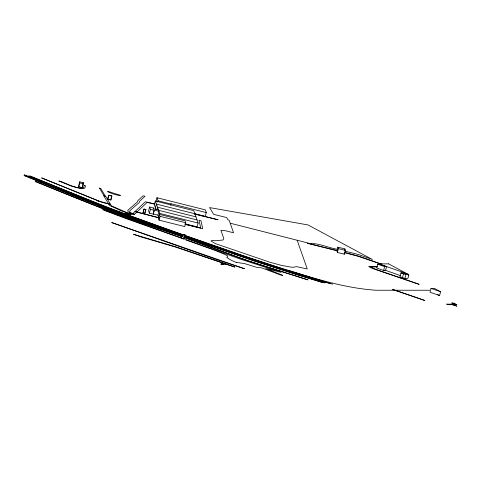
<?xml version="1.0" encoding="UTF-8"?>
<svg xmlns="http://www.w3.org/2000/svg" width="481" height="481" viewBox="0 0 481 481"><rect width="100%" height="100%" fill="white"/><g stroke="black" fill="none" stroke-linecap="round" stroke-linejoin="round"><path stroke-width="0.72" d="M79.696 181.776L78.686 185.588L78.836 186.736L82.371 187.644L83.387 183.832L83.237 182.69L79.696 181.776L79.846 182.924L78.836 186.736M82.9 183.958L83.237 182.69M82.425 186.147L83.273 182.972M107.696 199.032L108.706 195.22L111.814 195.977L110.913 199.982L107.696 199.032L110.913 199.982M107.804 199.218L108.706 195.22M110.798 199.789L111.814 195.977M142.851 213.047L144.084 208.994L145.905 209.5L144.895 213.311L142.851 213.047L144.895 213.311M143.242 212.169L144.084 208.994M144.667 213.552L145.905 209.5M159.067 220.142L160.083 216.33L159.373 214.382L185.071 220.833L185.774 222.775L184.764 226.587L159.067 220.142L158.363 218.194L159.692 213.39L158.502 210.011L153.788 208.826L153.481 207.996L149.585 207.016L148.569 210.828L149.417 213.179L153.301 214.159L154.245 210.143L158.964 211.327L157.954 215.139L158.682 217.202M149.417 213.179L150.433 209.367L149.585 207.016M185.516 223.942L197.12 226.858L198.13 223.046L193.771 210.66L155.327 200.998L154.311 204.81L156.06 209.77M153.144 209.265L153.481 207.996M155.97 201.533L156.98 197.721L205.315 209.86L206.277 212.584L205.261 216.396L194.45 213.684M153.301 214.159L154.07 210.774M155.405 207.912L156.421 204.1L155.327 200.998M157.738 202.056L158.075 200.787L156.98 197.721M156.836 209.734L157.509 207.197L195.953 216.853M170.749 205.327L170.959 203.716L206.277 212.584M182.503 234.469L181.487 238.281L183.309 238.931L184.476 238.949L185.492 235.137L182.503 234.469L185.492 235.137M183.309 238.931L184.325 235.119M337.89 247.162L336.874 250.968L337.415 252.459L344.432 254.221L345.448 250.409L344.907 248.917L337.89 247.162L338.432 248.647L337.415 252.459M344.57 250.192L344.907 248.917M377.693 264.195L376.677 268.007L383.616 270.43L385.564 270.43L386.58 266.618L379.641 264.195L377.693 264.195L384.626 266.618L386.58 266.618M383.616 270.43L384.626 266.618M400.938 272.901L399.921 276.713L404.9 278.451L407.714 278.451C411.495 272.685 404.635 273.262 400.938 272.901L405.916 274.639L408.73 274.639M402.513 277.615L403.523 273.803M404.9 278.451L405.916 274.639M408.183 275.799L408.525 274.531M431.018 288.396L430.008 292.207L439.58 295.556L440.596 291.745L434.361 288.396L431.018 288.396L440.596 291.745M429.695 290.247L376.232 290.241C343.32 288.119 311.682 277.483 280.369 267.929A440.217 62.789 14.9 0 1 243.512 255.766C190.602 237.253 137.38 219.498 85.396 198.491L30.177 175.998M377.645 266.366L368.717 266.396L370.196 267.466L374.254 269.101L419.119 284.319L375.306 269.126L370.683 266.889L377.218 266.931M108.82 195.412L111.929 196.17M154.93 203.986L145.388 201.743L132.606 213.798L134.488 214.273L147.198 202.369L154.491 204.172M194.655 213.829L218.079 219.781L194.595 214.111M159.223 217.725L134.993 211.586L159.229 218.019M184.71 224.062L200.727 228.042L199.038 220.292L199.97 220.382L200.962 220.785L202.687 228.685L185.203 224.477M337.151 250.523L307.383 243.254L337.217 250.829M344.372 252.321L358.886 256.211L381.722 264.255L358.074 256.265L344.42 252.627M158.075 200.787L171.086 204.052M338.432 248.647L345.448 250.409M337.608 249.296C328.307 247.889 319.21 243.127 309.716 243.446L230.243 223.214L229.046 220.13L228.06 219.895L226.611 217.52L213.648 214.352L209.608 207.6L308.002 224.934L372.366 259.481L358.694 254.593L344.883 251.124M194.865 213.762L156.421 204.1L158.502 210.011M158.598 210.287L197.042 219.943M150.433 209.367L154.317 210.347M159.692 213.39L198.13 223.046M153.229 213.949L157.954 215.139M160.083 216.33L185.774 222.775M79.846 182.924L83.387 183.832M143.861 209.235L145.683 209.74M332.678 284.157L287.776 270.286M330.579 283.784L318.584 280.152A414.953 59.181 14.9 0 1 285.299 269.775L240.975 255.189L185.065 235.642M182.359 235.179L128.451 216.24C95.25 203 61.261 190.819 28.379 176.479L24.2 174.88L49.272 185.299M182.84 235.576L127.591 216.161L125.234 214.779L119.847 212.764L114.195 211.219L49.278 185.299M384.896 270.142L400.42 275.571M182.81 235.961L147.956 223.869L182.485 236.189M184.824 236.664L254.347 260.75L322.252 282.383L296.729 274.729L253.547 260.81L184.5 236.892M182.245 234.644L109.812 208.477L28.668 175.733M182.642 238.293L184.476 238.949M182.365 236.574L176.677 234.53C129.293 219.017 82.714 201.22 36.784 181.83L35.155 181.511L105.946 210.023L181.914 236.766M184.283 237.277L233.171 255.411A144.847 20.659 14.9 0 0 259.578 264.478L307.93 279.858L247.499 260.798L184.457 237.698M184.975 236.538L263.396 263.6L324.928 282.828L246.891 257.918L185.029 236.195M437.71 294.552L439.58 295.556M344.071 253.228L344.432 254.221M297.18 240.278L307.257 268.993L296.699 266.654L292.743 267.292L289.538 266.895L281.078 265.29L269.865 262.223L215.386 243.62L211.105 241.059L211.856 240.368L215.897 240.747L223.034 240.007L223.803 238.606L220.899 230.303L225.601 230.772L233.556 232.78L230.243 223.214M82.257 186.784L82.371 187.644M118.837 213.384L120.557 213.943L134.452 214.292L131.247 212.957L129.491 211.652L130.231 210.365L139.231 202.537L139.779 201.136L145.009 196.266L143.122 195.791L137.867 200.607L137.313 202.008L128.848 209.385C125.385 211.598 130.736 213.185 132.401 213.762L118.831 213.432L149.856 224.417L98.256 205.664L120.737 213.883L118.837 213.384M122.066 213.534L123.942 214.087L122.066 213.534M107.9 191.342L107.804 191.799C111.82 193.506 116.101 195.394 120.515 195.4L107.9 191.342M84.283 185.468L83.514 187.812C75.24 189.099 67.526 183.55 59.945 181.205L58.862 181L70.635 185.804L79.395 188.209L82.209 188.558L84.77 188.179L85.57 185.81L84.283 185.468M236.159 262.361L231.385 260.335L227.886 258.201L226.737 257.335L227.772 256.794L227.663 255.958L224.892 254.455L215.819 250.631L185.78 239.911L185.63 239.52L240.68 259.193L281.108 272.36L265.722 268.518L282.762 275.366L280.567 274.976L261.736 267.899L256.836 267.358L244.715 263.618L236.159 262.361M107.473 210.281L104.467 210.185L182.04 238.311L127.549 219.168L102.519 209.656L107.473 210.281M128.902 213.762L130.796 214.285L111.37 205.814L105.64 196.194L103.722 195.725L109.548 205.441L121.416 210.912L130.778 214.261L128.902 213.762M99.495 188.131L104.04 195.803L105.297 196.146L100.751 188.474L99.495 188.131M110.227 204.263L102.832 202.579L97.288 200.655L110.227 204.263M100.174 206.139L79.539 198.214L24.05 175.553L25.679 175.872L100.174 206.139M41.739 177.946L98.894 201.07L41.739 177.946M221.717 263.624L222.084 264.237C218.627 263.149 222.925 265.746 222.054 264.484L223.406 264.604L222.937 264.009L225.757 263.997L221.717 263.624M456.782 306.102L450.811 304.166L455.747 304.16L456.95 304.635L448.37 304.677L446.596 304.118L451.539 304.232L456.782 306.102M244.366 268.687L215.091 259.109L111.712 222.565L244.366 268.687M224.254 263.528L234.842 267.015L224.254 263.528M456.421 304.629L451.731 302.94L454.365 303.228L454.828 303.499L453.691 303.523L456.421 304.629M226.076 264.081L174.705 246.795L140.272 236.712L133.532 234.283L175.475 246.729L226.076 264.081M392.556 289.406L424.795 300.481L392.556 289.406M388.648 263.865L378.86 263.865L406.962 273.695L388.648 263.865"/></g></svg>
